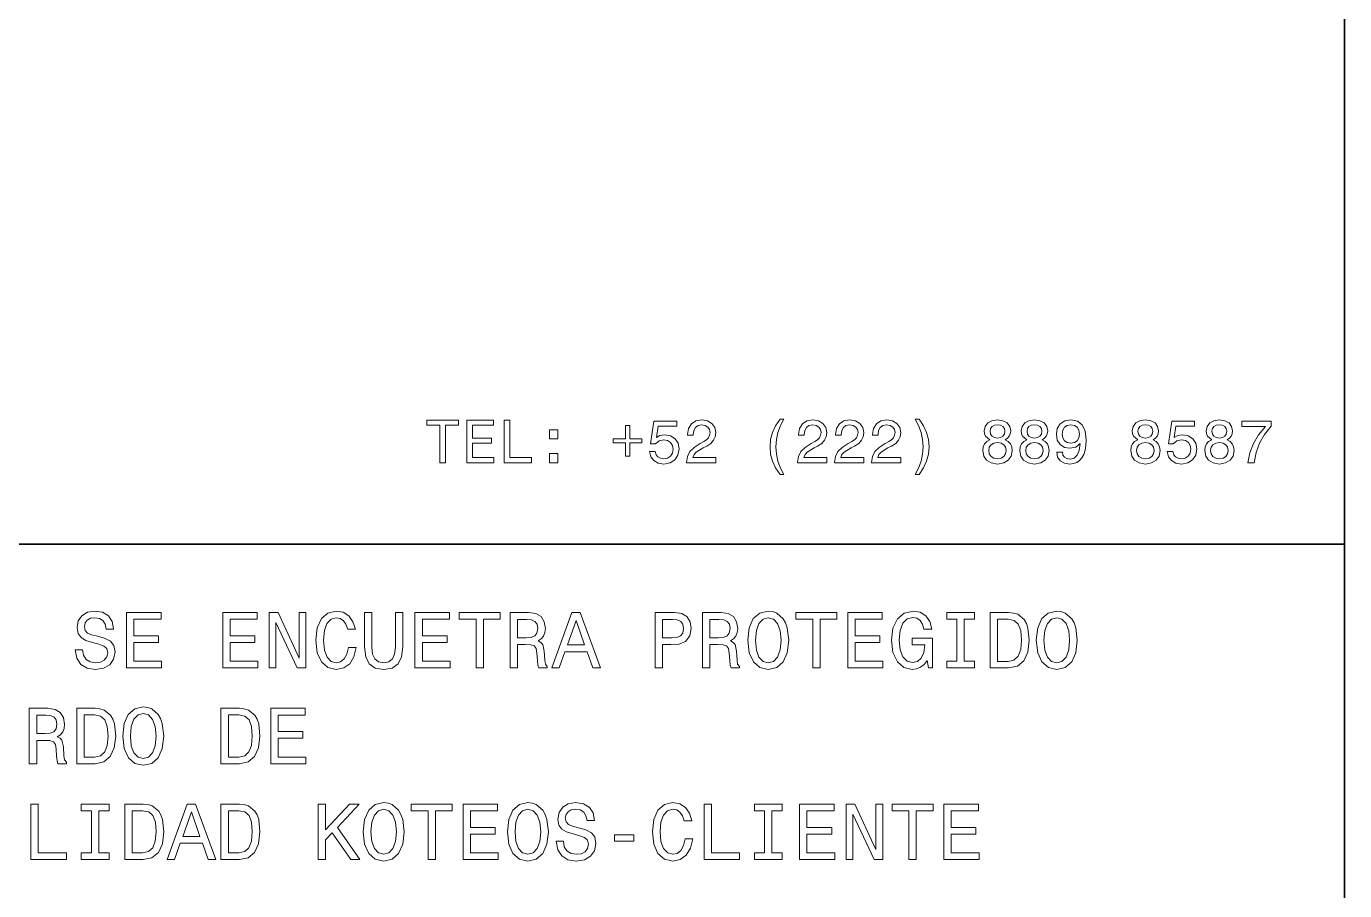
# Model space of a CAD drawing. Extents: x 15 to 1174, y 15 to 826.
# Drawn here: x 1019.4 to 1174, y 116.4 to 217.7 of the extents above; entities that cross this region are included whole.
import ezdxf

# ---------------------------------------------------------------- set-up
doc = ezdxf.new("R2010")
doc.units = 0

msp = doc.modelspace()

# ---------------------------------------------------------------- linework, layer by layer
at = {"color": 7, "lineweight": 35}
for p, q in [((1173.969971, 15), (1173.969971, 825.840027)), ((953.969971, 157), (1173.969971, 157))]:
    msp.add_line(p, q, dxfattribs=at)
at = {"color": 7, "lineweight": 13}
for points in [[(1107.761597, 165.140137), (1108.215454, 165.140137), (1107.80481, 165.903824), (1107.516602, 166.703537), (1107.336548, 167.546478), (1107.278809, 168.396622), (1107.336548, 169.246765), (1107.516602, 170.082504), (1107.80481, 170.88942), (1108.215454, 171.653107), (1107.761597, 171.653107), (1107.235596, 170.860596), (1106.868164, 170.075287), (1106.6521, 169.253967), (1106.58728, 168.396622), (1106.6521, 167.532059), (1106.868164, 166.717941), (1107.235596, 165.932648)], [(1124.065674, 165.140137), (1124.584351, 165.932648), (1124.951782, 166.717941), (1125.167969, 167.532059), (1125.23999, 168.396622), (1125.167969, 169.253967), (1124.951782, 170.075287), (1124.584351, 170.860596), (1124.065674, 171.653107), (1123.611694, 171.653107), (1124.015137, 170.88942), (1124.303345, 170.082504), (1124.476318, 169.246765), (1124.541138, 168.396622), (1124.476318, 167.546478), (1124.303345, 166.703537), (1124.007935, 165.903824), (1123.611694, 165.140137)], [(1067.869629, 166.530624), (1068.532471, 166.530624), (1068.532471, 170.92543), (1070.04541, 170.92543), (1070.04541, 171.530624), (1066.349487, 171.530624), (1066.349487, 170.92543), (1067.869629, 170.92543)], [(1071.025269, 166.530624), (1074.195312, 166.530624), (1074.195312, 167.135818), (1071.68811, 167.135818), (1071.68811, 168.828888), (1073.921509, 168.828888), (1073.921509, 169.42688), (1071.68811, 169.42688), (1071.68811, 170.92543), (1074.137695, 170.92543), (1074.137695, 171.530624), (1071.025269, 171.530624)], [(1075.412842, 166.530624), (1078.626099, 166.530624), (1078.626099, 167.135818), (1076.075684, 167.135818), (1076.075684, 171.530624), (1075.412842, 171.530624)], [(1080.715454, 169.326019), (1081.709717, 169.326019), (1081.709717, 170.399506), (1080.715454, 170.399506)], [(1089.634766, 170.911026), (1089.634766, 169.347626), (1088.208252, 169.347626), (1088.208252, 168.85051), (1089.634766, 168.85051), (1089.634766, 167.287109), (1090.13916, 167.287109), (1090.13916, 168.85051), (1091.55835, 168.85051), (1091.55835, 169.347626), (1090.13916, 169.347626), (1090.13916, 170.911026)], [(1092.437378, 167.834656), (1092.595825, 167.243881), (1092.948853, 166.782791), (1093.467651, 166.494598), (1094.130493, 166.386536), (1094.858154, 166.51622), (1095.427246, 166.869247), (1095.787476, 167.431198), (1095.924438, 168.151657), (1095.80188, 168.821686), (1095.456055, 169.347626), (1094.915771, 169.686249), (1094.216919, 169.808716), (1093.676514, 169.72226), (1093.258667, 169.484512), (1093.460449, 170.831772), (1095.650635, 170.831772), (1095.650635, 171.422562), (1092.977661, 171.422562), (1092.581421, 168.771255), (1093.157837, 168.771255), (1093.575684, 169.109879), (1094.108887, 169.232361), (1094.569946, 169.153107), (1094.922974, 168.922562), (1095.146362, 168.569534), (1095.225586, 168.115631), (1095.146362, 167.661743), (1094.915771, 167.308716), (1094.562744, 167.085373), (1094.108887, 167.006134), (1093.727051, 167.056564), (1093.431641, 167.22226), (1093.215454, 167.481628), (1093.107422, 167.834656)], [(1096.803345, 166.530624), (1100.23999, 166.530624), (1100.23999, 167.150223), (1097.523804, 167.150223), (1097.675171, 167.488831), (1097.934448, 167.769821), (1098.734253, 168.281342), (1099.159302, 168.497482), (1099.634766, 168.807281), (1099.973389, 169.167511), (1100.167969, 169.59259), (1100.23999, 170.075287), (1100.117432, 170.680481), (1099.778809, 171.155991), (1099.260132, 171.458572), (1098.590088, 171.56665), (1097.898438, 171.444168), (1097.372559, 171.105545), (1097.033936, 170.565201), (1096.918579, 169.851944), (1096.918579, 169.751083), (1097.574219, 169.751083), (1097.574219, 169.808716), (1097.639038, 170.29863), (1097.833618, 170.658859), (1098.143433, 170.88942), (1098.554077, 170.968658), (1098.971924, 170.896622), (1099.281738, 170.716507), (1099.483521, 170.435516), (1099.555542, 170.082504), (1099.505127, 169.751083), (1099.368164, 169.470108), (1099.137695, 169.225143), (1098.820679, 169.009018), (1098.39563, 168.778458), (1097.689575, 168.331772), (1097.192383, 167.856277), (1096.896973, 167.279907), (1096.803345, 166.552231)], [(1109.814941, 166.530624), (1113.251465, 166.530624), (1113.251465, 167.150223), (1110.5354, 167.150223), (1110.686646, 167.488831), (1110.946045, 167.769821), (1111.745728, 168.281342), (1112.170776, 168.497482), (1112.646362, 168.807281), (1112.984863, 169.167511), (1113.179443, 169.59259), (1113.251465, 170.075287), (1113.129028, 170.680481), (1112.790405, 171.155991), (1112.271729, 171.458572), (1111.601685, 171.56665), (1110.910034, 171.444168), (1110.384033, 171.105545), (1110.04541, 170.565201), (1109.930176, 169.851944), (1109.930176, 169.751083), (1110.585815, 169.751083), (1110.585815, 169.808716), (1110.650635, 170.29863), (1110.845215, 170.658859), (1111.154907, 170.88942), (1111.565674, 170.968658), (1111.983521, 170.896622), (1112.293335, 170.716507), (1112.494995, 170.435516), (1112.567017, 170.082504), (1112.516602, 169.751083), (1112.379761, 169.470108), (1112.14917, 169.225143), (1111.832153, 169.009018), (1111.407104, 168.778458), (1110.70105, 168.331772), (1110.203979, 167.856277), (1109.908569, 167.279907), (1109.814941, 166.552231)], [(1114.1521, 166.530624), (1117.588623, 166.530624), (1117.588623, 167.150223), (1114.872559, 167.150223), (1115.023804, 167.488831), (1115.283203, 167.769821), (1116.082886, 168.281342), (1116.507935, 168.497482), (1116.983521, 168.807281), (1117.322144, 169.167511), (1117.516602, 169.59259), (1117.588623, 170.075287), (1117.466187, 170.680481), (1117.127563, 171.155991), (1116.608887, 171.458572), (1115.938843, 171.56665), (1115.247192, 171.444168), (1114.721191, 171.105545), (1114.382568, 170.565201), (1114.267334, 169.851944), (1114.267334, 169.751083), (1114.922974, 169.751083), (1114.922974, 169.808716), (1114.987793, 170.29863), (1115.182373, 170.658859), (1115.492188, 170.88942), (1115.902832, 170.968658), (1116.320679, 170.896622), (1116.630493, 170.716507), (1116.832153, 170.435516), (1116.904175, 170.082504), (1116.85376, 169.751083), (1116.716919, 169.470108), (1116.486328, 169.225143), (1116.169312, 169.009018), (1115.744263, 168.778458), (1115.038208, 168.331772), (1114.541138, 167.856277), (1114.245728, 167.279907), (1114.1521, 166.552231)], [(1118.489258, 166.530624), (1121.925903, 166.530624), (1121.925903, 167.150223), (1119.209717, 167.150223), (1119.360962, 167.488831), (1119.620361, 167.769821), (1120.420044, 168.281342), (1120.845215, 168.497482), (1121.320679, 168.807281), (1121.659302, 169.167511), (1121.85376, 169.59259), (1121.925903, 170.075287), (1121.803345, 170.680481), (1121.464722, 171.155991), (1120.946045, 171.458572), (1120.276001, 171.56665), (1119.584351, 171.444168), (1119.058472, 171.105545), (1118.719849, 170.565201), (1118.604492, 169.851944), (1118.604492, 169.751083), (1119.260132, 169.751083), (1119.260132, 169.808716), (1119.324951, 170.29863), (1119.519531, 170.658859), (1119.829346, 170.88942), (1120.23999, 170.968658), (1120.657837, 170.896622), (1120.967651, 170.716507), (1121.169312, 170.435516), (1121.241455, 170.082504), (1121.190918, 169.751083), (1121.054077, 169.470108), (1120.823486, 169.225143), (1120.506592, 169.009018), (1120.081421, 168.778458), (1119.375366, 168.331772), (1118.878296, 167.856277), (1118.582886, 167.279907), (1118.489258, 166.552231)], [(1132.365356, 169.225143), (1131.997925, 169.023422), (1131.745728, 168.742447), (1131.58728, 168.38942), (1131.536865, 167.96434), (1131.6521, 167.323135), (1131.983521, 166.826019), (1132.523804, 166.509018), (1133.258667, 166.386536), (1133.986328, 166.509018), (1134.526733, 166.826019), (1134.858154, 167.323135), (1134.980591, 167.96434), (1134.922974, 168.38942), (1134.771729, 168.742447), (1134.512329, 169.023422), (1134.1521, 169.225143), (1134.440308, 169.398056), (1134.641968, 169.635818), (1134.764526, 169.923996), (1134.807739, 170.277023), (1134.692383, 170.788544), (1134.389893, 171.199219), (1133.899902, 171.46579), (1133.258667, 171.56665), (1132.610352, 171.46579), (1132.120361, 171.199219), (1131.810547, 170.788544), (1131.702515, 170.277023), (1131.738525, 169.923996), (1131.860962, 169.635818)], [(1132.386963, 170.219391), (1132.44458, 170.536392), (1132.617432, 170.781342), (1132.891235, 170.932648), (1133.258667, 170.99028), (1133.618896, 170.932648), (1133.8927, 170.781342), (1134.065674, 170.536392), (1134.130493, 170.219391), (1134.065674, 169.895172), (1133.8927, 169.643021), (1133.618896, 169.47731), (1133.258667, 169.42688), (1132.891235, 169.484512), (1132.617432, 169.643021), (1132.44458, 169.895172)], [(1136.702515, 169.225143), (1136.335083, 169.023422), (1136.082886, 168.742447), (1135.924438, 168.38942), (1135.874023, 167.96434), (1135.989258, 167.323135), (1136.320679, 166.826019), (1136.860962, 166.509018), (1137.595825, 166.386536), (1138.323486, 166.509018), (1138.863892, 166.826019), (1139.195312, 167.323135), (1139.317749, 167.96434), (1139.260132, 168.38942), (1139.108887, 168.742447), (1138.849487, 169.023422), (1138.489258, 169.225143), (1138.777466, 169.398056), (1138.979126, 169.635818), (1139.101685, 169.923996), (1139.144897, 170.277023), (1139.029541, 170.788544), (1138.727051, 171.199219), (1138.237061, 171.46579), (1137.595825, 171.56665), (1136.94751, 171.46579), (1136.45752, 171.199219), (1136.147705, 170.788544), (1136.039673, 170.277023), (1136.075684, 169.923996), (1136.198242, 169.635818)], [(1136.724121, 170.219391), (1136.781738, 170.536392), (1136.954712, 170.781342), (1137.228394, 170.932648), (1137.595825, 170.99028), (1137.956055, 170.932648), (1138.229858, 170.781342), (1138.402832, 170.536392), (1138.467651, 170.219391), (1138.402832, 169.895172), (1138.229858, 169.643021), (1137.956055, 169.47731), (1137.595825, 169.42688), (1137.228394, 169.484512), (1136.954712, 169.643021), (1136.781738, 169.895172)], [(1140.203979, 167.769821), (1140.312012, 167.200653), (1140.621826, 166.761169), (1141.111694, 166.487396), (1141.760132, 166.386536), (1142.185181, 166.436966), (1142.567017, 166.56665), (1142.891235, 166.789993), (1143.165039, 167.106995), (1143.381226, 167.50325), (1143.539673, 167.993164), (1143.633301, 168.555115), (1143.669312, 169.203537), (1143.546875, 170.219391), (1143.193848, 170.961456), (1142.631836, 171.408142), (1141.860962, 171.56665), (1141.154907, 171.436966), (1140.621826, 171.091141), (1140.276001, 170.557999), (1140.160767, 169.88797), (1140.276001, 169.196335), (1140.614624, 168.670395), (1141.118896, 168.338989), (1141.760132, 168.230911), (1142.437378, 168.367798), (1142.948853, 168.785675), (1142.833618, 167.985962), (1142.603027, 167.416794), (1142.25, 167.078171), (1141.767334, 166.970108), (1141.3927, 167.020538), (1141.118896, 167.179047), (1140.938843, 167.431198), (1140.866821, 167.769821)], [(1140.859619, 169.895172), (1140.931641, 170.341858), (1141.133301, 170.694885), (1141.450317, 170.918228), (1141.860962, 170.997482), (1142.286133, 170.918228), (1142.610352, 170.694885), (1142.812012, 170.349075), (1142.891235, 169.90239), (1142.812012, 169.448486), (1142.610352, 169.109879), (1142.278931, 168.90094), (1141.839355, 168.828888), (1141.443115, 168.90094), (1141.133301, 169.109879), (1140.931641, 169.441284)], [(1149.713989, 169.225143), (1149.346558, 169.023422), (1149.094482, 168.742447), (1148.935913, 168.38942), (1148.885498, 167.96434), (1149.000732, 167.323135), (1149.332153, 166.826019), (1149.872559, 166.509018), (1150.607422, 166.386536), (1151.335083, 166.509018), (1151.875366, 166.826019), (1152.206787, 167.323135), (1152.329346, 167.96434), (1152.271729, 168.38942), (1152.120361, 168.742447), (1151.860962, 169.023422), (1151.500732, 169.225143), (1151.78894, 169.398056), (1151.990723, 169.635818), (1152.113159, 169.923996), (1152.156372, 170.277023), (1152.041138, 170.788544), (1151.738525, 171.199219), (1151.248657, 171.46579), (1150.607422, 171.56665), (1149.958984, 171.46579), (1149.469116, 171.199219), (1149.159302, 170.788544), (1149.051147, 170.277023), (1149.08728, 169.923996), (1149.209717, 169.635818)], [(1149.735596, 170.219391), (1149.793335, 170.536392), (1149.966187, 170.781342), (1150.23999, 170.932648), (1150.607422, 170.99028), (1150.967651, 170.932648), (1151.241455, 170.781342), (1151.414307, 170.536392), (1151.479126, 170.219391), (1151.414307, 169.895172), (1151.241455, 169.643021), (1150.967651, 169.47731), (1150.607422, 169.42688), (1150.23999, 169.484512), (1149.966187, 169.643021), (1149.793335, 169.895172)], [(1153.157837, 167.834656), (1153.316284, 167.243881), (1153.669312, 166.782791), (1154.18811, 166.494598), (1154.850952, 166.386536), (1155.578613, 166.51622), (1156.147705, 166.869247), (1156.507935, 167.431198), (1156.644897, 168.151657), (1156.522339, 168.821686), (1156.176514, 169.347626), (1155.63623, 169.686249), (1154.937378, 169.808716), (1154.396973, 169.72226), (1153.979126, 169.484512), (1154.180908, 170.831772), (1156.371094, 170.831772), (1156.371094, 171.422562), (1153.69812, 171.422562), (1153.30188, 168.771255), (1153.878296, 168.771255), (1154.296143, 169.109879), (1154.829346, 169.232361), (1155.290405, 169.153107), (1155.643433, 168.922562), (1155.866699, 168.569534), (1155.946045, 168.115631), (1155.866699, 167.661743), (1155.63623, 167.308716), (1155.283203, 167.085373), (1154.829346, 167.006134), (1154.44751, 167.056564), (1154.1521, 167.22226), (1153.935913, 167.481628), (1153.827881, 167.834656)], [(1158.388428, 169.225143), (1158.020996, 169.023422), (1157.768799, 168.742447), (1157.610229, 168.38942), (1157.559814, 167.96434), (1157.675171, 167.323135), (1158.006592, 166.826019), (1158.546875, 166.509018), (1159.281738, 166.386536), (1160.009399, 166.509018), (1160.549805, 166.826019), (1160.881226, 167.323135), (1161.003662, 167.96434), (1160.946045, 168.38942), (1160.794678, 168.742447), (1160.5354, 169.023422), (1160.175171, 169.225143), (1160.463257, 169.398056), (1160.665039, 169.635818), (1160.787476, 169.923996), (1160.830688, 170.277023), (1160.715454, 170.788544), (1160.412842, 171.199219), (1159.922974, 171.46579), (1159.281738, 171.56665), (1158.633301, 171.46579), (1158.143433, 171.199219), (1157.833618, 170.788544), (1157.725586, 170.277023), (1157.761597, 169.923996), (1157.884033, 169.635818)], [(1158.410034, 170.219391), (1158.467651, 170.536392), (1158.640503, 170.781342), (1158.914307, 170.932648), (1159.281738, 170.99028), (1159.641968, 170.932648), (1159.915771, 170.781342), (1160.088623, 170.536392), (1160.153564, 170.219391), (1160.088623, 169.895172), (1159.915771, 169.643021), (1159.641968, 169.47731), (1159.281738, 169.42688), (1158.914307, 169.484512), (1158.640503, 169.643021), (1158.467651, 169.895172)], [(1162.617432, 166.530624), (1163.345093, 166.530624), (1163.582886, 167.719391), (1164.000732, 168.828888), (1164.591553, 169.859161), (1165.362427, 170.82457), (1165.362427, 171.422562), (1161.933105, 171.422562), (1161.933105, 170.766937), (1164.670776, 170.766937), (1163.878296, 169.794312), (1163.280273, 168.778458), (1162.862427, 167.697769)], [(1132.228394, 167.978745), (1132.293335, 168.360596), (1132.502197, 168.648773), (1132.826416, 168.836105), (1133.258667, 168.90094), (1133.683838, 168.836105), (1134.007935, 168.648773), (1134.216919, 168.360596), (1134.28894, 167.978745), (1134.216919, 167.568085), (1134.007935, 167.258286), (1133.683838, 167.056564), (1133.258667, 166.991714), (1132.826416, 167.056564), (1132.502197, 167.258286), (1132.293335, 167.568085)], [(1136.565674, 167.978745), (1136.630493, 168.360596), (1136.839355, 168.648773), (1137.163574, 168.836105), (1137.595825, 168.90094), (1138.020996, 168.836105), (1138.345215, 168.648773), (1138.554077, 168.360596), (1138.626099, 167.978745), (1138.554077, 167.568085), (1138.345215, 167.258286), (1138.020996, 167.056564), (1137.595825, 166.991714), (1137.163574, 167.056564), (1136.839355, 167.258286), (1136.630493, 167.568085)], [(1149.577148, 167.978745), (1149.641968, 168.360596), (1149.850952, 168.648773), (1150.175171, 168.836105), (1150.607422, 168.90094), (1151.032471, 168.836105), (1151.356689, 168.648773), (1151.565674, 168.360596), (1151.637695, 167.978745), (1151.565674, 167.568085), (1151.356689, 167.258286), (1151.032471, 167.056564), (1150.607422, 166.991714), (1150.175171, 167.056564), (1149.850952, 167.258286), (1149.641968, 167.568085)], [(1158.251465, 167.978745), (1158.316284, 168.360596), (1158.525269, 168.648773), (1158.849487, 168.836105), (1159.281738, 168.90094), (1159.706787, 168.836105), (1160.031006, 168.648773), (1160.23999, 168.360596), (1160.312012, 167.978745), (1160.23999, 167.568085), (1160.031006, 167.258286), (1159.706787, 167.056564), (1159.281738, 166.991714), (1158.849487, 167.056564), (1158.525269, 167.258286), (1158.316284, 167.568085)], [(1080.715454, 166.530624), (1081.709717, 166.530624), (1081.709717, 167.604111), (1080.715454, 167.604111)], [(1025.969238, 144.609818), (1025.116943, 144.609818), (1025.304321, 143.617035), (1025.772583, 142.886475), (1026.493774, 142.446274), (1027.467773, 142.287064), (1028.432495, 142.43692), (1029.153687, 142.849014), (1029.612671, 143.49527), (1029.78125, 144.34758), (1029.640747, 145.115585), (1029.247314, 145.611984), (1028.610474, 145.939789), (1027.758179, 146.183319), (1027.027588, 146.361267), (1026.549927, 146.567322), (1026.27832, 146.867035), (1026.194092, 147.335327), (1026.27832, 147.756805), (1026.521851, 148.075241), (1026.896484, 148.290665), (1027.411621, 148.365585), (1027.936157, 148.271927), (1028.348267, 148.019043), (1028.619873, 147.59758), (1028.750977, 147.026245), (1029.603271, 147.026245), (1029.603271, 147.044983), (1029.453369, 147.925385), (1029.013184, 148.581009), (1028.320068, 148.993103), (1027.383545, 149.133606), (1026.540527, 148.993103), (1025.88501, 148.599731), (1025.463501, 147.990952), (1025.313599, 147.204208), (1025.435425, 146.501755), (1025.79126, 146.024094), (1026.353271, 145.705643), (1027.121216, 145.462128), (1027.879883, 145.246719), (1028.451294, 145.040665), (1028.797729, 144.740952), (1028.919556, 144.253922), (1028.807129, 143.757523), (1028.516846, 143.382874), (1028.07666, 143.148727), (1027.505249, 143.073807), (1026.868408, 143.176834), (1026.381348, 143.476532), (1026.072266, 143.963577)], [(1031.120605, 142.465012), (1035.241577, 142.465012), (1035.241577, 143.251755), (1031.982178, 143.251755), (1031.982178, 145.452759), (1034.885742, 145.452759), (1034.885742, 146.230148), (1031.982178, 146.230148), (1031.982178, 148.178268), (1035.166626, 148.178268), (1035.166626, 148.965012), (1031.120605, 148.965012)], [(1042.397217, 142.465012), (1046.518188, 142.465012), (1046.518188, 143.251755), (1043.258911, 143.251755), (1043.258911, 145.452759), (1046.162354, 145.452759), (1046.162354, 146.230148), (1043.258911, 146.230148), (1043.258911, 148.178268), (1046.443359, 148.178268), (1046.443359, 148.965012), (1042.397217, 148.965012)], [(1047.866943, 142.465012), (1048.644287, 142.465012), (1048.644287, 147.794266), (1051.13562, 142.465012), (1052.137817, 142.465012), (1052.137817, 148.965012), (1051.351074, 148.965012), (1051.351074, 143.635757), (1048.887817, 148.965012), (1047.866943, 148.965012)], [(1057.157959, 144.881439), (1056.970703, 144.094696), (1056.661621, 143.53273), (1056.230835, 143.186188), (1055.724976, 143.073807), (1055.116211, 143.242386), (1054.63855, 143.748154), (1054.320068, 144.572357), (1054.217041, 145.715012), (1054.320068, 146.848297), (1054.62915, 147.68187), (1055.106812, 148.187637), (1055.724976, 148.365585), (1056.174561, 148.271927), (1056.558594, 148.009674), (1056.858276, 147.588211), (1057.064331, 147.007523), (1057.954102, 147.007523), (1057.673096, 147.897293), (1057.186157, 148.57164), (1056.521118, 148.993103), (1055.724976, 149.14296), (1054.732178, 148.908813), (1053.973633, 148.253189), (1053.486572, 147.176102), (1053.317993, 145.715012), (1053.486572, 144.253922), (1053.973633, 143.176834), (1054.732178, 142.511841), (1055.724976, 142.287064), (1056.596069, 142.465012), (1057.298462, 142.961411), (1057.794922, 143.776245), (1058.057129, 144.881439)], [(1059.040527, 144.937637), (1059.171753, 143.766891), (1059.58374, 142.933304), (1060.276855, 142.455643), (1061.279053, 142.287064), (1062.271851, 142.455643), (1062.964966, 142.933304), (1063.377075, 143.757523), (1063.517578, 144.937637), (1063.517578, 148.965012), (1062.646484, 148.965012), (1062.646484, 144.890808), (1062.562134, 144.094696), (1062.309326, 143.523376), (1061.878418, 143.186188), (1061.279053, 143.073807), (1060.660889, 143.186188), (1060.230103, 143.523376), (1059.977173, 144.085327), (1059.902222, 144.890808), (1059.902222, 148.965012), (1059.040527, 148.965012)], [(1064.950562, 142.465012), (1069.071533, 142.465012), (1069.071533, 143.251755), (1065.812134, 143.251755), (1065.812134, 145.452759), (1068.715698, 145.452759), (1068.715698, 146.230148), (1065.812134, 146.230148), (1065.812134, 148.178268), (1068.996582, 148.178268), (1068.996582, 148.965012), (1064.950562, 148.965012)], [(1072.124878, 142.465012), (1072.986572, 142.465012), (1072.986572, 148.178268), (1074.953369, 148.178268), (1074.953369, 148.965012), (1070.148682, 148.965012), (1070.148682, 148.178268), (1072.124878, 148.178268)], [(1076.105469, 142.465012), (1076.97644, 142.465012), (1076.97644, 145.209244), (1077.866211, 145.209244), (1078.521851, 145.181152), (1078.93396, 145.050034), (1079.158691, 144.740952), (1079.252441, 144.188354), (1079.299194, 143.345413), (1079.355469, 142.792816), (1079.467773, 142.465012), (1080.451294, 142.465012), (1080.451294, 142.64296), (1080.23584, 142.905212), (1080.160889, 143.392242), (1080.095337, 144.441238), (1079.936157, 145.218613), (1079.720703, 145.462128), (1079.383545, 145.640091), (1079.758179, 145.874237), (1080.020386, 146.202042), (1080.188965, 146.614151), (1080.245239, 147.11055), (1080.114014, 147.897293), (1079.73938, 148.48735), (1079.121216, 148.843246), (1078.27832, 148.965012), (1076.105469, 148.965012)], [(1080.985107, 142.465012), (1081.846802, 142.465012), (1082.530518, 144.375671), (1085.124878, 144.375671), (1085.808594, 142.465012), (1086.688965, 142.465012), (1084.310059, 148.97438), (1083.354736, 148.97438)], [(1093.132812, 142.465012), (1093.994507, 142.465012), (1093.994507, 145.209244), (1094.949829, 145.209244), (1095.914551, 145.256073), (1096.682495, 145.583893), (1097.178955, 146.220779), (1097.347534, 147.091812), (1097.216309, 147.897293), (1096.841797, 148.48735), (1096.223633, 148.843246), (1095.380615, 148.965012), (1093.132812, 148.965012)], [(1098.658691, 142.465012), (1099.529785, 142.465012), (1099.529785, 145.209244), (1100.419556, 145.209244), (1101.075195, 145.181152), (1101.487305, 145.050034), (1101.712036, 144.740952), (1101.805664, 144.188354), (1101.852539, 143.345413), (1101.908691, 142.792816), (1102.021118, 142.465012), (1103.004517, 142.465012), (1103.004517, 142.64296), (1102.789185, 142.905212), (1102.714233, 143.392242), (1102.648682, 144.441238), (1102.48938, 145.218613), (1102.274048, 145.462128), (1101.93689, 145.640091), (1102.311523, 145.874237), (1102.57373, 146.202042), (1102.74231, 146.614151), (1102.798462, 147.11055), (1102.667358, 147.897293), (1102.292725, 148.48735), (1101.674561, 148.843246), (1100.831665, 148.965012), (1098.658691, 148.965012)], [(1103.978638, 145.715012), (1104.147217, 144.253922), (1104.634277, 143.176834), (1105.392944, 142.511841), (1106.385742, 142.287064), (1107.369141, 142.511841), (1108.137085, 143.176834), (1108.614746, 144.253922), (1108.792725, 145.715012), (1108.614746, 147.166748), (1108.408691, 147.756805), (1108.137085, 148.243835), (1107.369141, 148.908813), (1106.900879, 149.077408), (1106.385742, 149.14296), (1105.383545, 148.908813), (1104.624878, 148.253189), (1104.147217, 147.176102)], [(1111.593262, 142.465012), (1112.454834, 142.465012), (1112.454834, 148.178268), (1114.421753, 148.178268), (1114.421753, 148.965012), (1109.616943, 148.965012), (1109.616943, 148.178268), (1111.593262, 148.178268)], [(1115.695557, 142.465012), (1119.816528, 142.465012), (1119.816528, 143.251755), (1116.557129, 143.251755), (1116.557129, 145.452759), (1119.460693, 145.452759), (1119.460693, 146.230148), (1116.557129, 146.230148), (1116.557129, 148.178268), (1119.741577, 148.178268), (1119.741577, 148.965012), (1115.695557, 148.965012)], [(1125.014648, 143.336044), (1125.17395, 142.465012), (1125.642212, 142.465012), (1125.642212, 145.977264), (1123.272583, 145.977264), (1123.272583, 145.181152), (1124.733643, 145.181152), (1124.733643, 145.124954), (1124.621338, 144.263275), (1124.321533, 143.626389), (1123.862671, 143.223663), (1123.291382, 143.092529), (1122.654419, 143.261124), (1122.158081, 143.766891), (1121.8396, 144.600464), (1121.727173, 145.743103), (1121.8302, 146.876389), (1122.148682, 147.709961), (1122.654419, 148.215729), (1123.338135, 148.393692), (1123.806396, 148.300018), (1124.19043, 148.037781), (1124.471436, 147.59758), (1124.630615, 147.007523), (1125.557861, 147.007523), (1125.314453, 147.906647), (1124.855469, 148.581009), (1124.209229, 148.993103), (1123.394409, 149.14296), (1122.32666, 148.908813), (1121.521118, 148.225098), (1121.005981, 147.14801), (1120.828125, 145.715012), (1121.005981, 144.272644), (1121.521118, 143.195557), (1122.279785, 142.511841), (1123.235107, 142.287064), (1123.769043, 142.361984), (1124.246704, 142.549301), (1124.658813, 142.877121)], [(1128.508179, 143.251755), (1127.309326, 143.251755), (1127.309326, 142.465012), (1130.568726, 142.465012), (1130.568726, 143.251755), (1129.369873, 143.251755), (1129.369873, 148.178268), (1130.568726, 148.178268), (1130.568726, 148.965012), (1127.309326, 148.965012), (1127.309326, 148.178268), (1128.508179, 148.178268)], [(1134.567993, 148.965012), (1132.404419, 148.965012), (1132.404419, 142.465012), (1134.567993, 142.465012), (1135.588867, 142.671066), (1136.347534, 143.298584), (1136.815796, 144.319473), (1136.984375, 145.715012), (1136.834595, 147.138641), (1136.647217, 147.700607), (1136.38501, 148.150177), (1135.626343, 148.758957), (1135.130005, 148.908813)], [(1137.808594, 145.715012), (1137.977295, 144.253922), (1138.464233, 143.176834), (1139.2229, 142.511841), (1140.215698, 142.287064), (1141.199097, 142.511841), (1141.967163, 143.176834), (1142.444824, 144.253922), (1142.622803, 145.715012), (1142.444824, 147.166748), (1142.23877, 147.756805), (1141.967163, 148.243835), (1141.199097, 148.908813), (1140.730835, 149.077408), (1140.215698, 149.14296), (1139.213501, 148.908813), (1138.454956, 148.253189), (1137.977295, 147.176102)], [(1078.03479, 148.1689), (1078.606201, 148.112701), (1079.008911, 147.934753), (1079.261719, 147.606949), (1079.346069, 147.091812), (1079.252441, 146.548584), (1078.999512, 146.220779), (1078.568726, 146.052185), (1077.978638, 146.005356), (1076.97644, 146.005356), (1076.97644, 148.1689)], [(1082.8302, 145.171783), (1083.832397, 148.037781), (1084.834473, 145.171783)], [(1095.146484, 148.1689), (1095.708496, 148.112701), (1096.120605, 147.934753), (1096.364014, 147.606949), (1096.448364, 147.091812), (1096.354736, 146.548584), (1096.101807, 146.220779), (1095.671021, 146.052185), (1095.080933, 146.005356), (1093.994507, 146.005356), (1093.994507, 148.1689)], [(1100.588135, 148.1689), (1101.159424, 148.112701), (1101.562256, 147.934753), (1101.815063, 147.606949), (1101.899414, 147.091812), (1101.805664, 146.548584), (1101.552856, 146.220779), (1101.121948, 146.052185), (1100.531982, 146.005356), (1099.529785, 146.005356), (1099.529785, 148.1689)], [(1104.877808, 145.715012), (1104.980835, 146.848297), (1105.289917, 147.68187), (1105.767578, 148.187637), (1106.385742, 148.365585), (1106.994507, 148.187637), (1107.472168, 147.672501), (1107.78125, 146.838928), (1107.893555, 145.715012), (1107.78125, 144.581726), (1107.472168, 143.748154), (1106.994507, 143.242386), (1106.385742, 143.073807), (1105.767578, 143.242386), (1105.289917, 143.748154), (1104.980835, 144.572357)], [(1134.502441, 148.187637), (1135.214233, 148.04715), (1135.701294, 147.616302), (1135.991699, 146.848297), (1136.085327, 145.715012), (1135.9823, 144.619186), (1135.691895, 143.851181), (1135.195557, 143.392242), (1134.502441, 143.242386), (1133.275513, 143.242386), (1133.275513, 148.187637)], [(1138.707764, 145.715012), (1138.810791, 146.848297), (1139.119873, 147.68187), (1139.597534, 148.187637), (1140.215698, 148.365585), (1140.824463, 148.187637), (1141.302124, 147.672501), (1141.611206, 146.838928), (1141.723633, 145.715012), (1141.611206, 144.581726), (1141.302124, 143.748154), (1140.824463, 143.242386), (1140.215698, 143.073807), (1139.597534, 143.242386), (1139.119873, 143.748154), (1138.810791, 144.572357)], [(1019.722107, 131.235184), (1020.59314, 131.235184), (1020.59314, 133.979416), (1021.48291, 133.979416), (1022.13855, 133.951324), (1022.550659, 133.820206), (1022.775452, 133.511124), (1022.869141, 132.958527), (1022.915955, 132.115585), (1022.972107, 131.562988), (1023.084534, 131.235184), (1024.067993, 131.235184), (1024.067993, 131.413132), (1023.852539, 131.675385), (1023.777588, 132.162415), (1023.712036, 133.211411), (1023.552856, 133.988785), (1023.337402, 134.2323), (1023.000244, 134.410263), (1023.374878, 134.644409), (1023.637085, 134.972214), (1023.805725, 135.384323), (1023.861877, 135.880722), (1023.730774, 136.667465), (1023.35614, 137.257523), (1022.737976, 137.613419), (1021.89502, 137.735184), (1019.722107, 137.735184)], [(1027.439697, 137.735184), (1025.276123, 137.735184), (1025.276123, 131.235184), (1027.439697, 131.235184), (1028.460571, 131.441238), (1029.219238, 132.068756), (1029.6875, 133.089645), (1029.856201, 134.485184), (1029.706299, 135.908813), (1029.518921, 136.470779), (1029.256714, 136.920349), (1028.498047, 137.529129), (1028.001709, 137.678986)], [(1030.680298, 134.485184), (1030.848877, 133.024094), (1031.335938, 131.947006), (1032.094604, 131.282013), (1033.087402, 131.057236), (1034.070801, 131.282013), (1034.838867, 131.947006), (1035.316528, 133.024094), (1035.494507, 134.485184), (1035.316528, 135.93692), (1035.110474, 136.526978), (1034.838867, 137.014008), (1034.070801, 137.678986), (1033.602539, 137.84758), (1033.087402, 137.913132), (1032.085205, 137.678986), (1031.32666, 137.023361), (1030.848877, 135.946274)], [(1044.354736, 137.735184), (1042.191162, 137.735184), (1042.191162, 131.235184), (1044.354736, 131.235184), (1045.37561, 131.441238), (1046.134277, 132.068756), (1046.602539, 133.089645), (1046.771118, 134.485184), (1046.621216, 135.908813), (1046.43396, 136.470779), (1046.171753, 136.920349), (1045.413086, 137.529129), (1044.916626, 137.678986)], [(1048.035522, 131.235184), (1052.156616, 131.235184), (1052.156616, 132.021927), (1048.897217, 132.021927), (1048.897217, 134.222931), (1051.800659, 134.222931), (1051.800659, 135.00032), (1048.897217, 135.00032), (1048.897217, 136.948441), (1052.081665, 136.948441), (1052.081665, 137.735184), (1048.035522, 137.735184)], [(1021.65155, 136.939072), (1022.222839, 136.882874), (1022.62561, 136.704926), (1022.878479, 136.377121), (1022.962769, 135.861984), (1022.869141, 135.318756), (1022.616211, 134.990952), (1022.185364, 134.822357), (1021.595337, 134.775528), (1020.59314, 134.775528), (1020.59314, 136.939072)], [(1027.374146, 136.957809), (1028.085938, 136.817322), (1028.572998, 136.386475), (1028.863281, 135.618469), (1028.957031, 134.485184), (1028.854004, 133.389359), (1028.563599, 132.621353), (1028.067261, 132.162415), (1027.374146, 132.012558), (1026.147217, 132.012558), (1026.147217, 136.957809)], [(1031.579468, 134.485184), (1031.682495, 135.618469), (1031.991577, 136.452042), (1032.469238, 136.957809), (1033.087402, 137.135757), (1033.696167, 136.957809), (1034.173828, 136.442673), (1034.48291, 135.6091), (1034.595337, 134.485184), (1034.48291, 133.351898), (1034.173828, 132.518326), (1033.696167, 132.012558), (1033.087402, 131.843979), (1032.469238, 132.012558), (1031.991577, 132.518326), (1031.682495, 133.342529)], [(1044.289185, 136.957809), (1045.000977, 136.817322), (1045.488037, 136.386475), (1045.77832, 135.618469), (1045.871948, 134.485184), (1045.768921, 133.389359), (1045.478638, 132.621353), (1044.982178, 132.162415), (1044.289185, 132.012558), (1043.062134, 132.012558), (1043.062134, 136.957809)], [(1019.909424, 120.005356), (1024.08667, 120.005356), (1024.08667, 120.792099), (1020.771118, 120.792099), (1020.771118, 126.505356), (1019.909424, 126.505356)], [(1027.018188, 120.792099), (1025.819336, 120.792099), (1025.819336, 120.005356), (1029.078735, 120.005356), (1029.078735, 120.792099), (1027.879883, 120.792099), (1027.879883, 125.718613), (1029.078735, 125.718613), (1029.078735, 126.505356), (1025.819336, 126.505356), (1025.819336, 125.718613), (1027.018188, 125.718613)], [(1033.078003, 126.505356), (1030.914551, 126.505356), (1030.914551, 120.005356), (1033.078003, 120.005356), (1034.098877, 120.211411), (1034.857544, 120.838928), (1035.325928, 121.859825), (1035.494507, 123.255356), (1035.344604, 124.678986), (1035.157227, 125.240944), (1034.89502, 125.690514), (1034.136353, 126.299301), (1033.640015, 126.449158)], [(1033.012451, 125.727982), (1033.724243, 125.587486), (1034.211304, 125.156654), (1034.501709, 124.388641), (1034.595337, 123.255356), (1034.49231, 122.159531), (1034.201904, 121.391525), (1033.705566, 120.932587), (1033.012451, 120.78273), (1031.785522, 120.78273), (1031.785522, 125.727982)], [(1035.878418, 120.005356), (1036.740112, 120.005356), (1037.423828, 121.916016), (1040.018188, 121.916016), (1040.701904, 120.005356), (1041.582397, 120.005356), (1039.203369, 126.514725), (1038.248047, 126.514725)], [(1037.723633, 122.712128), (1038.725708, 125.578125), (1039.727905, 122.712128)], [(1044.354736, 126.505356), (1042.191162, 126.505356), (1042.191162, 120.005356), (1044.354736, 120.005356), (1045.37561, 120.211411), (1046.134277, 120.838928), (1046.602539, 121.859825), (1046.771118, 123.255356), (1046.621216, 124.678986), (1046.43396, 125.240944), (1046.171753, 125.690514), (1045.413086, 126.299301), (1044.916626, 126.449158)], [(1044.289185, 125.727982), (1045.000977, 125.587486), (1045.488037, 125.156654), (1045.77832, 124.388641), (1045.871948, 123.255356), (1045.768921, 122.159531), (1045.478638, 121.391525), (1044.982178, 120.932587), (1044.289185, 120.78273), (1043.062134, 120.78273), (1043.062134, 125.727982)], [(1053.608276, 120.005356), (1054.469971, 120.005356), (1054.469971, 122.318756), (1055.238037, 123.142967), (1057.420288, 120.005356), (1058.469238, 120.005356), (1055.846802, 123.770485), (1058.394287, 126.505356), (1057.251709, 126.505356), (1054.469971, 123.498871), (1054.469971, 126.505356), (1053.608276, 126.505356)], [(1058.871948, 123.255356), (1059.040527, 121.794258), (1059.527588, 120.717171), (1060.286255, 120.052185), (1061.279053, 119.8274), (1062.262451, 120.052185), (1063.030518, 120.717171), (1063.508179, 121.794258), (1063.686157, 123.255356), (1063.508179, 124.707085), (1063.302124, 125.297142), (1063.030518, 125.784172), (1062.262451, 126.449158), (1061.794189, 126.617744), (1061.279053, 126.683311), (1060.276855, 126.449158), (1059.518188, 125.793541), (1059.040527, 124.716454)], [(1059.771118, 123.255356), (1059.874146, 124.388641), (1060.183228, 125.222214), (1060.660889, 125.727982), (1061.279053, 125.90593), (1061.887817, 125.727982), (1062.365479, 125.212845), (1062.674561, 124.379272), (1062.786987, 123.255356), (1062.674561, 122.12207), (1062.365479, 121.288498), (1061.887817, 120.78273), (1061.279053, 120.614143), (1060.660889, 120.78273), (1060.183228, 121.288498), (1059.874146, 122.112701)], [(1066.486572, 120.005356), (1067.348267, 120.005356), (1067.348267, 125.718613), (1069.315063, 125.718613), (1069.315063, 126.505356), (1064.510254, 126.505356), (1064.510254, 125.718613), (1066.486572, 125.718613)], [(1070.588867, 120.005356), (1074.709839, 120.005356), (1074.709839, 120.792099), (1071.450562, 120.792099), (1071.450562, 122.993111), (1074.354004, 122.993111), (1074.354004, 123.770485), (1071.450562, 123.770485), (1071.450562, 125.718613), (1074.63501, 125.718613), (1074.63501, 126.505356), (1070.588867, 126.505356)], [(1075.786987, 123.255356), (1075.955566, 121.794258), (1076.442627, 120.717171), (1077.201294, 120.052185), (1078.194092, 119.8274), (1079.17749, 120.052185), (1079.945435, 120.717171), (1080.423096, 121.794258), (1080.601074, 123.255356), (1080.423096, 124.707085), (1080.217041, 125.297142), (1079.945435, 125.784172), (1079.17749, 126.449158), (1078.709229, 126.617744), (1078.194092, 126.683311), (1077.191895, 126.449158), (1076.433228, 125.793541), (1075.955566, 124.716454)], [(1076.686157, 123.255356), (1076.789185, 124.388641), (1077.098267, 125.222214), (1077.575928, 125.727982), (1078.194092, 125.90593), (1078.802856, 125.727982), (1079.280518, 125.212845), (1079.5896, 124.379272), (1079.701904, 123.255356), (1079.5896, 122.12207), (1079.280518, 121.288498), (1078.802856, 120.78273), (1078.194092, 120.614143), (1077.575928, 120.78273), (1077.098267, 121.288498), (1076.789185, 122.112701)], [(1082.352539, 122.150169), (1081.500244, 122.150169), (1081.6875, 121.157372), (1082.155884, 120.426826), (1082.877075, 119.986626), (1083.851074, 119.8274), (1084.815796, 119.977257), (1085.536987, 120.389359), (1085.99585, 121.035614), (1086.164551, 121.887924), (1086.024048, 122.65593), (1085.630615, 123.152328), (1084.993774, 123.480141), (1084.141479, 123.723656), (1083.410889, 123.901611), (1082.933228, 124.107658), (1082.661621, 124.407372), (1082.577271, 124.875671), (1082.661621, 125.297142), (1082.905151, 125.615585), (1083.279785, 125.831001), (1083.794922, 125.90593), (1084.319336, 125.812271), (1084.731445, 125.559387), (1085.003174, 125.137924), (1085.134277, 124.566597), (1085.986572, 124.566597), (1085.986572, 124.585327), (1085.83667, 125.465729), (1085.396484, 126.121353), (1084.703369, 126.533455), (1083.766846, 126.673943), (1082.923828, 126.533455), (1082.268188, 126.140083), (1081.846802, 125.531296), (1081.696899, 124.744553), (1081.818726, 124.042099), (1082.174561, 123.56443), (1082.736572, 123.245987), (1083.504517, 123.002472), (1084.263184, 122.787056), (1084.834473, 122.581001), (1085.18103, 122.281296), (1085.302856, 121.794258), (1085.19043, 121.297867), (1084.900146, 120.923225), (1084.459839, 120.689072), (1083.88855, 120.614143), (1083.251709, 120.717171), (1082.764648, 121.016884), (1082.455566, 121.503914)], [(1096.626343, 122.421783), (1096.438965, 121.63504), (1096.129883, 121.073082), (1095.699097, 120.72654), (1095.193359, 120.614143), (1094.584473, 120.78273), (1094.106812, 121.288498), (1093.788452, 122.112701), (1093.685425, 123.255356), (1093.788452, 124.388641), (1094.097534, 125.222214), (1094.575195, 125.727982), (1095.193359, 125.90593), (1095.642822, 125.812271), (1096.026855, 125.550026), (1096.32666, 125.128555), (1096.532715, 124.547867), (1097.422363, 124.547867), (1097.141479, 125.43763), (1096.654419, 126.111984), (1095.98938, 126.533455), (1095.193359, 126.683311), (1094.200562, 126.449158), (1093.441895, 125.793541), (1092.954834, 124.716454), (1092.786255, 123.255356), (1092.954834, 121.794258), (1093.441895, 120.717171), (1094.200562, 120.052185), (1095.193359, 119.8274), (1096.064331, 120.005356), (1096.766846, 120.501755), (1097.263184, 121.316597), (1097.525391, 122.421783)], [(1098.846069, 120.005356), (1103.023315, 120.005356), (1103.023315, 120.792099), (1099.707764, 120.792099), (1099.707764, 126.505356), (1098.846069, 126.505356)], [(1105.954834, 120.792099), (1104.755981, 120.792099), (1104.755981, 120.005356), (1108.015381, 120.005356), (1108.015381, 120.792099), (1106.816528, 120.792099), (1106.816528, 125.718613), (1108.015381, 125.718613), (1108.015381, 126.505356), (1104.755981, 126.505356), (1104.755981, 125.718613), (1105.954834, 125.718613)], [(1110.057129, 120.005356), (1114.178223, 120.005356), (1114.178223, 120.792099), (1110.918823, 120.792099), (1110.918823, 122.993111), (1113.822266, 122.993111), (1113.822266, 123.770485), (1110.918823, 123.770485), (1110.918823, 125.718613), (1114.103271, 125.718613), (1114.103271, 126.505356), (1110.057129, 126.505356)], [(1115.526855, 120.005356), (1116.304321, 120.005356), (1116.304321, 125.33461), (1118.795654, 120.005356), (1119.797852, 120.005356), (1119.797852, 126.505356), (1119.011108, 126.505356), (1119.011108, 121.176102), (1116.547852, 126.505356), (1115.526855, 126.505356)], [(1122.869873, 120.005356), (1123.731567, 120.005356), (1123.731567, 125.718613), (1125.698364, 125.718613), (1125.698364, 126.505356), (1120.893677, 126.505356), (1120.893677, 125.718613), (1122.869873, 125.718613)], [(1126.972168, 120.005356), (1131.093262, 120.005356), (1131.093262, 120.792099), (1127.833862, 120.792099), (1127.833862, 122.993111), (1130.737305, 122.993111), (1130.737305, 123.770485), (1127.833862, 123.770485), (1127.833862, 125.718613), (1131.018311, 125.718613), (1131.018311, 126.505356), (1126.972168, 126.505356)], [(1088.337402, 122.150169), (1090.604004, 122.150169), (1090.604004, 122.890083), (1088.337402, 122.890083)]]:
    msp.add_lwpolyline(points, close=True, dxfattribs=at)

doc.saveas('drawing.dxf')
